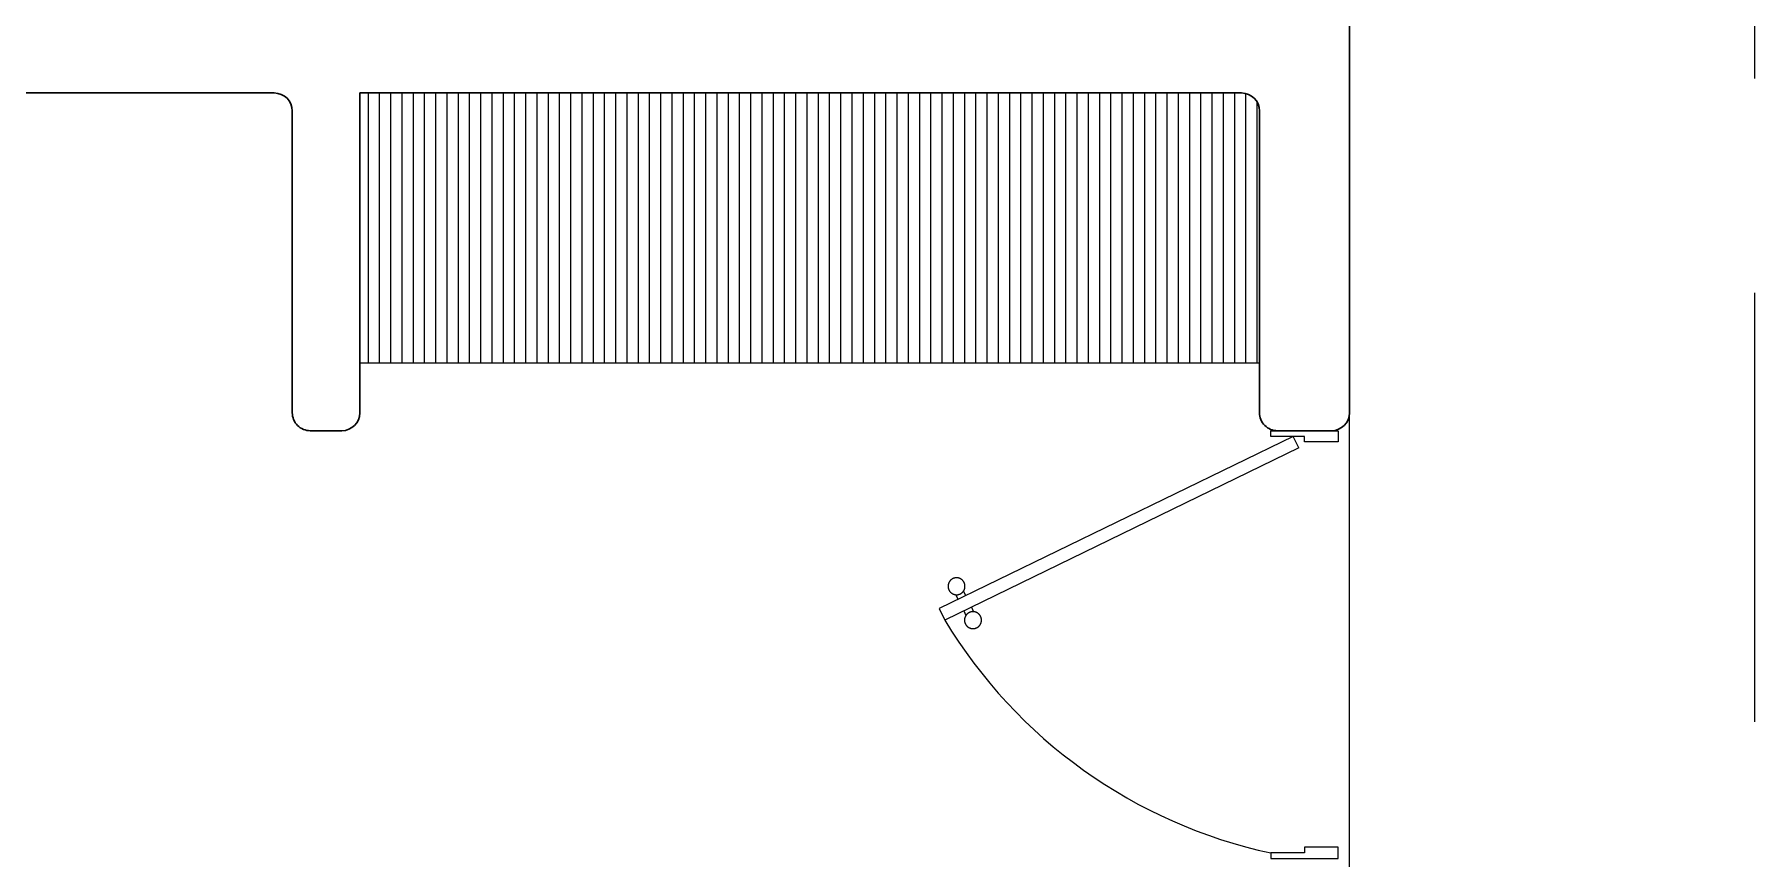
# Model space of a CAD drawing. Header units: metres. Extents: x -44 to 358, y -286 to 66.
# Drawn here: x -6.644 to -2.822, y -267.791 to -265.961 of the extents above; entities that cross this region are included whole.
import ezdxf

# ---------------------------------------------------------------- set-up
doc = ezdxf.new("R2010")
doc.units = ezdxf.units.M
doc.header["$LTSCALE"] = 0.3
doc.linetypes.add('HIDDEN2', pattern=[4.7625, 3.175, -1.5875])
for name, color, linetype, lineweight in [('A-DOOR', 7, 'Continuous', 5), ('A-WALL', 7, 'Continuous', 30), ('baños', 141, 'Continuous', 0), ('closets', 33, 'Continuous', 0), ('Columnas', 7, 'Continuous', 18), ('piso', 251, 'Continuous', 18)]:
    doc.layers.add(name, color=color, linetype=linetype, lineweight=lineweight)
doc.layers.add('Techos 1', color=7, linetype='HIDDEN2', lineweight=9, true_color=0x42391a)

# ---------------------------------------------------------------- blocks, each defined once
blk = doc.blocks.new('puerta 1.00')
at = {"layer": 'A-DOOR'}
for p, q in [((-0.15, -0.0125), (-0.9369, -0.3949)), ((-0.1376, -0.038), (-0.9245, -0.4204)), ((-0.1376, -0.038), (-0.15, -0.0125)), ((-0.8946, -0.3743), (-0.8996, -0.3641)), ((-0.8777, -0.3661), (-0.8826, -0.3559)), ((-0.9369, -0.3949), (-0.9245, -0.4204)), ((-0.8822, -0.3998), (-0.8772, -0.4101)), ((-0.8653, -0.3916), (-0.8603, -0.4018))]:
    blk.add_line(p, q, dxfattribs=at)
for points in [[(-0.05, 0), (-0.05, -0.025), (-0.125, -0.025), (-0.125, -0.0125), (-0.2, -0.0125), (-0.2, 0), (-0.05, 0)], [(-0.05, -0.95), (-0.05, -0.925), (-0.125, -0.925), (-0.125, -0.9375), (-0.2, -0.9375), (-0.2, -0.95), (-0.05, -0.95)]]:
    blk.add_lwpolyline(points, dxfattribs=at)
blk.add_arc((0.0366, 0.1602), 1.1229, 211.1336, 257.8343, dxfattribs=at)
for points in [[(-0.8982, -0.3642), (-0.9033, -0.3642), (-0.912, -0.3591), (-0.917, -0.3504), (-0.917, -0.3403), (-0.912, -0.3316), (-0.9033, -0.3265), (-0.8932, -0.3265), (-0.8844, -0.3316), (-0.8794, -0.3403), (-0.8794, -0.3504), (-0.8844, -0.3591), (-0.8932, -0.3642), (-0.8982, -0.3642)], [(-0.8617, -0.4394), (-0.8667, -0.4394), (-0.8754, -0.4344), (-0.8805, -0.4256), (-0.8805, -0.4156), (-0.8754, -0.4068), (-0.8667, -0.4018), (-0.8566, -0.4018), (-0.8479, -0.4068), (-0.8428, -0.4156), (-0.8428, -0.4257), (-0.8479, -0.4344), (-0.8566, -0.4394), (-0.8617, -0.4394)]]:
    blk.add_open_spline(points, degree=2, dxfattribs=at)
blk = doc.blocks.new('A$C6528a993')
at = {"layer": 'closets'}
h = blk.add_hatch(dxfattribs=at)
h.set_pattern_fill('LINE', color=256, scale=0.2)
h.set_pattern_definition([(0, (-947.387431, 187.37317), (0, 0.025), [])])
edge = h.paths.add_edge_path()
edge.add_line((17.7, 6.101), (17.1124, 6.689))
edge.add_arc((17.14, 6.6601), 0.04, 133.7078, 179.9999)
edge.add_line((17.1, 6.6601), (17.1, 4.701))
edge.add_line((17.1, 4.701), (17.7, 4.701))
edge.add_line((17.7, 4.701), (17.7, 6.101))
edge = h.paths.add_edge_path()
edge.add_line((17.7, 6.7001), (17.14, 6.7001))
edge.add_arc((17.14, 6.6601), 0.04, 90, 133.7078)
edge.add_line((17.1124, 6.689), (17.7, 6.101))
edge.add_line((17.7, 6.101), (17.7, 6.7001))
at = {"layer": 'A-WALL'}
for p, q in [((16.94, 6.9001), (17.81, 6.9001)), ((17.1, 6.9001), (16.97, 6.9001)), ((17.85, 6.7401), (17.85, 6.8601)), ((17.14, 6.7001), (17.81, 6.7001)), ((17.1, 6.6601), (17.1, 4.701)), ((17.81, 4.701), (17.1, 4.701)), ((17.85, 4.661), (17.85, 4.591)), ((17.81, 4.551), (17.14, 4.551)), ((17.1, 4.511), (17.1, 1.1401))]:
    blk.add_line(p, q, dxfattribs=at)
for centre, start, end in [((17.81, 6.8601), 0, 90), ((17.81, 6.7401), 270, 0), ((17.14, 6.6601), 90, 180), ((17.81, 4.661), 0, 90), ((17.81, 4.591), 270, 0), ((17.14, 4.511), 90, 180)]:
    blk.add_arc(centre, 0.04, start, end, dxfattribs=at)
at = {"layer": 'closets'}
blk.add_line((17.7, 6.701), (17.7, 4.701), dxfattribs=at)
at = {"layer": 'piso'}
blk.add_line((18.84, 6.9001), (17.81, 6.9001), dxfattribs=at)
at = {"layer": 'Techos 1'}
blk.add_line((10.4, 7.8001), (22.5467, 7.8001), dxfattribs=at)
at = {"layer": 'A-DOOR', "rotation": 90.00000000000001}
blk.add_blockref('puerta 1.00', (17.85, 6.9251), dxfattribs=at)
at = {"layer": 'baños', "linetype": 'Continuous', "flags": 8}
for tag, p in [('MODELNUMBER', (17.4854, 20.4812, 0)), ('TRADENAME', (17.4854, 20.4811, 0)), ('MATERIAL', (17.4854, 20.4811, 0)), ('PRODUCT', (17.4854, 20.4811, 0)), ('MODELNUMBER', (18.6601, 20.4812, 0)), ('MATERIAL', (18.6601, 20.4811, 0)), ('PRODUCT', (18.6601, 20.4811, 0)), ('TRADENAME', (18.6601, 20.4811, 0))]:
    blk.add_attdef(tag, p, '', height=0.0000254, rotation=180.0001, dxfattribs=at)

msp = doc.modelspace()

# ---------------------------------------------------------------- block references
at = {"layer": 'Columnas', "ltscale": 0.2, "rotation": 270}
msp.add_blockref('A$C6528a993', (-10.6218239, -248.9911924), dxfattribs=at)

doc.saveas('drawing.dxf')
